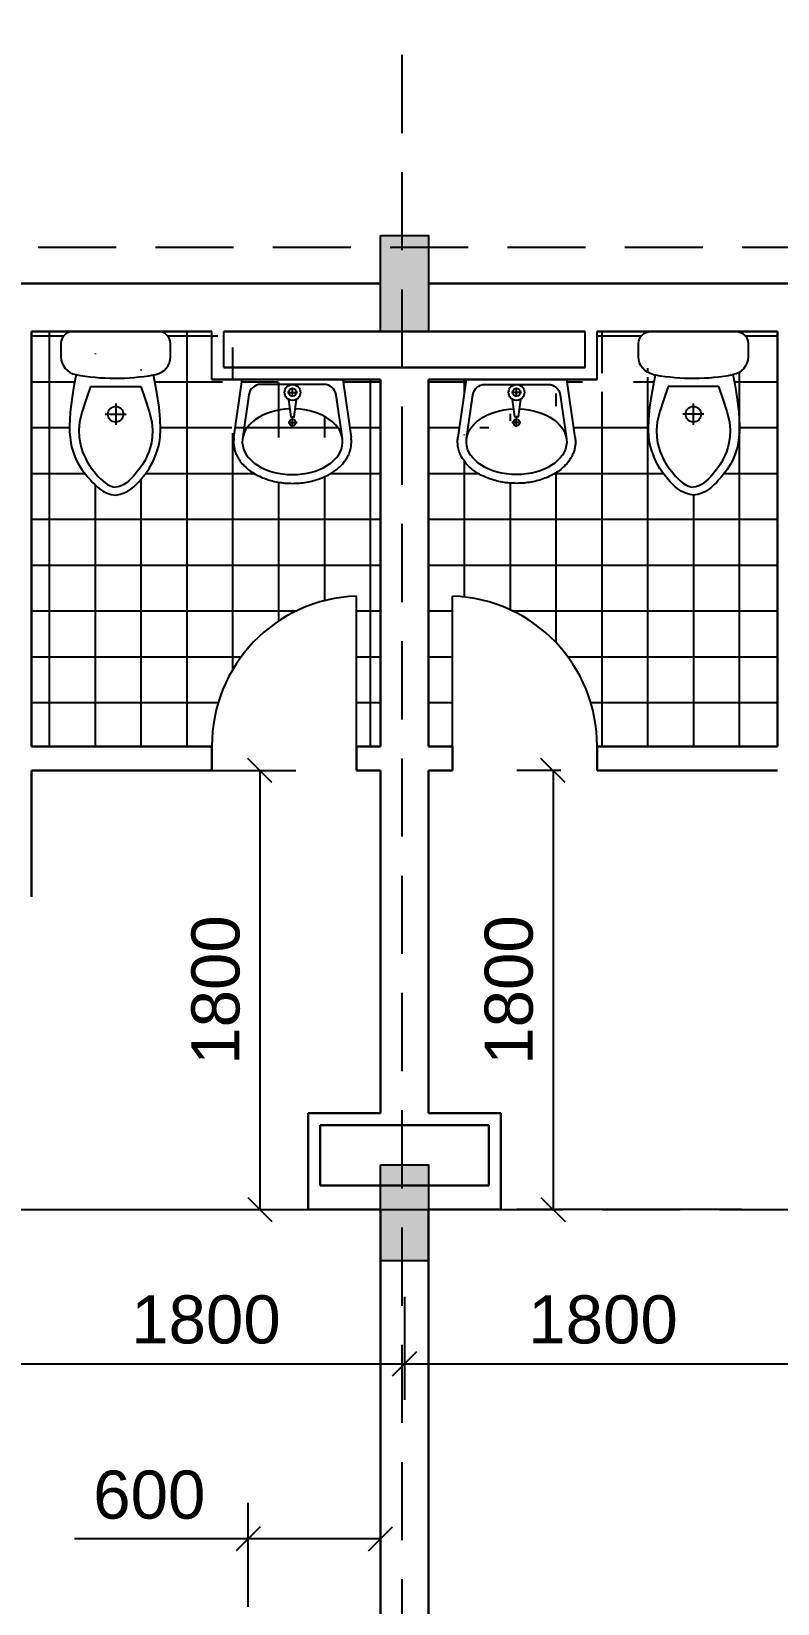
# Model space of a CAD drawing. Extents: x -100 to 171306, y -3236 to 60448.
# Drawn here: x 23702 to 26802, y 13780 to 20316 of the extents above; entities that cross this region are included whole.
import ezdxf

# ---------------------------------------------------------------- set-up
doc = ezdxf.new("R2010")
doc.units = 0
doc.header["$LTSCALE"] = 1300
doc.linetypes.add('HIDDEN', pattern=[0.375, 0.25, -0.125])
doc.layers.get('0').update_dxf_attribs({"linetype": 'CONTINUOUS'})
doc.layers.get('DEFPOINTS').update_dxf_attribs({"linetype": 'CONTINUOUS'})
for name, color, linetype in [('BAO', 3, 'CONTINUOUS'), ('COT', 1, 'CONTINUOUS'), ('CUA', 4, 'CONTINUOUS'), ('HATCH', 5, 'CONTINUOUS'), ('RANH', 2, 'CONTINUOUS'), ('TBI', 2, 'CONTINUOUS'), ('TIM', 6, 'CONTINUOUS')]:
    doc.layers.add(name, color=color, linetype=linetype)
doc.layers.add('TUONG', color=3, linetype='CONTINUOUS', lineweight=30)
doc.styles.add('VNI-HELVE', font='VHELVEN.TTF')
doc.dimstyles.new('DIM100S', dxfattribs={"dimscale": 0, "dimtxt": 200, "dimasz": 100, "dimexe": 150, "dimexo": 150, "dimgap": 80, "dimtad": 1, "dimdec": 0, "dimrnd": 50, "dimzin": 0, "dimdsep": 46, "dimtxsty": 'VNI-HELVE', "dimblk1": 'OBLIQUE', "dimblk2": 'OBLIQUE', "dimsah": 1, "dimcen": 0, "dimclrd": 6, "dimclre": 6, "dimclrt": 6, "dimadec": 0, "dimazin": 0, "dimtfac": 1, "dimtdec": 0, "dimtmove": 0, "dimatfit": 3, "dimfxl": 1, "dimtolj": 1, "dimtzin": 0, "dimarcsym": 0})

# ---------------------------------------------------------------- blocks, each defined once
blk = doc.blocks.new('_OBLIQUE')
at = {"color": 0, "linetype": 'ByBlock'}
blk.add_line((-0.5, -0.5), (0.5, 0.5), dxfattribs=at)
blk = doc.blocks.new('*D224')
at = {"layer": 'DEFPOINTS', "color": 0, "linetype": 'Continuous', "transparency": 16777216}
for p in [(23601.84429085376, 15368.71182994834), (25251.84429085463, 15205.42119987794), (25251.84429085463, 14777.55402886785)]:
    blk.add_point(p, dxfattribs=at)
at = {"layer": 'TIM', "color": 6, "linetype": 'Continuous', "lineweight": -2, "transparency": 16777216}
for p, q in [((23601.84429085376, 15218.71182994834), (23601.84429085376, 14627.55402886785)), ((25251.84429085463, 15055.42119987794), (25251.84429085463, 14627.55402886785)), ((23601.84429085376, 14777.55402886785), (25251.84429085463, 14777.55402886785))]:
    blk.add_line(p, q, dxfattribs=at)
at = {"layer": 'TIM', "color": 6, "linetype": 'Continuous', "lineweight": -2, "transparency": 16777216, "xscale": 100, "yscale": 100, "zscale": 100, "rotation": 180}
blk.add_blockref('_OBLIQUE', (23601.84429085376, 14777.55402886785), dxfattribs=at)
at = {"layer": 'TIM', "color": 6, "linetype": 'Continuous', "lineweight": -2, "transparency": 16777216, "xscale": 100, "yscale": 100, "zscale": 100}
blk.add_blockref('_OBLIQUE', (25251.84429085463, 14777.55402886785), dxfattribs=at)
at = {"layer": 'TIM', "color": 6, "linetype": 'Continuous', "transparency": 16777216, "insert": (24426.8442908542, 14960.33954418818), "char_height": 200, "attachment_point": 5, "style": 'VNI-HELVE'}
blk.add_mtext('\\A1;1800', dxfattribs=at)
blk = doc.blocks.new('*D225')
at = {"layer": 'DEFPOINTS', "color": 0, "linetype": 'Continuous', "transparency": 16777216}
for p in [(26901.8442908689, 15518.68074223794), (25251.84429085466, 15205.42119987794), (26901.8442908689, 14777.55402886785)]:
    blk.add_point(p, dxfattribs=at)
at = {"layer": 'TIM', "color": 6, "linetype": 'Continuous', "lineweight": -2, "transparency": 16777216}
for p, q in [((26901.8442908689, 15368.68074223794), (26901.8442908689, 14627.55402886785)), ((25251.84429085466, 15055.42119987794), (25251.84429085466, 14627.55402886785)), ((25251.84429085466, 14777.55402886785), (26901.8442908689, 14777.55402886785))]:
    blk.add_line(p, q, dxfattribs=at)
at = {"layer": 'TIM', "color": 6, "linetype": 'Continuous', "lineweight": -2, "transparency": 16777216, "xscale": 100, "yscale": 100, "zscale": 100, "rotation": 180}
blk.add_blockref('_OBLIQUE', (25251.84429085466, 14777.55402886785), dxfattribs=at)
at = {"layer": 'TIM', "color": 6, "linetype": 'Continuous', "lineweight": -2, "transparency": 16777216, "xscale": 100, "yscale": 100, "zscale": 100}
blk.add_blockref('_OBLIQUE', (26901.8442908689, 14777.55402886785), dxfattribs=at)
at = {"layer": 'TIM', "color": 6, "linetype": 'Continuous', "transparency": 16777216, "insert": (26076.84429086178, 14960.33954418818), "char_height": 200, "attachment_point": 5, "style": 'VNI-HELVE'}
blk.add_mtext('\\A1;1800', dxfattribs=at)
blk = doc.blocks.new('*D229')
at = {"layer": 'DEFPOINTS', "color": 0, "linetype": 'Continuous', "transparency": 16777216}
for p in [(23701.84429085522, 17243.63250379851), (23701.84429085502, 15418.71182994826), (24650.42896216769, 15418.71182994826)]:
    blk.add_point(p, dxfattribs=at)
at = {"layer": 'TIM', "color": 6, "linetype": 'Continuous', "lineweight": -2, "transparency": 16777216}
for p, q in [((23851.84429085522, 17243.63250379851), (24800.42896216769, 17243.63250379851)), ((24650.42896216769, 17243.63250379851), (24650.42896216769, 15418.71182994826)), ((23851.84429085502, 15418.71182994826), (24800.42896216769, 15418.71182994826))]:
    blk.add_line(p, q, dxfattribs=at)
at = {"layer": 'TIM', "color": 6, "linetype": 'Continuous', "lineweight": -2, "transparency": 16777216, "xscale": 100, "yscale": 100, "zscale": 100}
for p, rotation in [((24650.42896216769, 17243.63250379851), 90), ((24650.42896216769, 15418.71182994826), 270)]:
    blk.add_blockref('_OBLIQUE', p, dxfattribs=dict(at, rotation=rotation))
at = {"layer": 'TIM', "color": 6, "linetype": 'Continuous', "transparency": 16777216, "insert": (24467.64344684736, 16331.17216687339), "char_height": 200, "attachment_point": 5, "rotation": 90, "style": 'VNI-HELVE'}
blk.add_mtext('\\A1;1800', dxfattribs=at)
blk = doc.blocks.new('*D233')
at = {"layer": 'DEFPOINTS', "color": 0, "linetype": 'Continuous', "transparency": 16777216}
for p in [(24601.84429085737, 14049.14382358075), (24601.84429085737, 13617.39672032778), (25151.84429085737, 13617.39672032778)]:
    blk.add_point(p, dxfattribs=at)
at = {"layer": 'TIM', "color": 6, "linetype": 'Continuous', "lineweight": -2, "transparency": 16777216}
for p, q in [((24601.84429085737, 13767.39672032778), (24601.84429085737, 14199.14382358075)), ((25151.84429085737, 13767.39672032778), (25151.84429085737, 14199.14382358075)), ((24601.84429085737, 14049.14382358075), (23881.12005687408, 14049.14382358075)), ((25151.84429085737, 14049.14382358075), (24601.84429085737, 14049.14382358075))]:
    blk.add_line(p, q, dxfattribs=at)
at = {"layer": 'TIM', "color": 6, "linetype": 'Continuous', "lineweight": -2, "transparency": 16777216, "xscale": 100, "yscale": 100, "zscale": 100, "rotation": 180}
blk.add_blockref('_OBLIQUE', (24601.84429085737, 14049.14382358075), dxfattribs=at)
at = {"layer": 'TIM', "color": 6, "linetype": 'Continuous', "lineweight": -2, "transparency": 16777216, "xscale": 100, "yscale": 100, "zscale": 100}
blk.add_blockref('_OBLIQUE', (25151.84429085737, 14049.14382358075), dxfattribs=at)
at = {"layer": 'TIM', "color": 6, "linetype": 'Continuous', "transparency": 16777216, "insert": (24191.48217386573, 14231.92933890108), "char_height": 200, "attachment_point": 5, "style": 'VNI-HELVE'}
blk.add_mtext('\\A1;600', dxfattribs=at)
blk = doc.blocks.new('*D239')
at = {"layer": 'DEFPOINTS', "color": 0, "linetype": 'Continuous', "transparency": 16777216}
for p in [(26051.8442908551, 17243.63250379863), (25869.00104074264, 15418.68074223785), (26801.84429086814, 15418.68074223785)]:
    blk.add_point(p, dxfattribs=at)
at = {"layer": 'TIM', "color": 6, "linetype": 'Continuous', "lineweight": -2, "transparency": 16777216}
for p, q in [((25901.8442908551, 17243.63250379863), (25719.00104074264, 17243.63250379863)), ((25869.00104074264, 17243.63250379863), (25869.00104074264, 15418.68074223785)), ((26651.84429086814, 15418.68074223785), (25719.00104074264, 15418.68074223785))]:
    blk.add_line(p, q, dxfattribs=at)
at = {"layer": 'TIM', "color": 6, "linetype": 'Continuous', "lineweight": -2, "transparency": 16777216, "xscale": 100, "yscale": 100, "zscale": 100}
for p, rotation in [((25869.00104074264, 17243.63250379863), 90), ((25869.00104074264, 15418.68074223785), 270)]:
    blk.add_blockref('_OBLIQUE', p, dxfattribs=dict(at, rotation=rotation))
at = {"layer": 'TIM', "color": 6, "linetype": 'Continuous', "transparency": 16777216, "insert": (25686.2155254223, 16331.15662301825), "char_height": 200, "attachment_point": 5, "rotation": 90, "style": 'VNI-HELVE'}
blk.add_mtext('\\A1;1800', dxfattribs=at)

msp = doc.modelspace()

# ---------------------------------------------------------------- hatches: boundary and pattern name
at = {"layer": 'HATCH', "linetype": 'Continuous'}
h = msp.add_hatch(dxfattribs=at)
h.set_pattern_fill('NET', color=5, scale=60, style=0)
h.set_pattern_definition([(0, (-416.3789011299732, 3.637978807091713e-12), (0, 190.5), []), (90, (-416.3789011299732, 3.637978807091713e-12), (-190.5, 1.166437552015814e-14), [])])
edge = h.paths.add_edge_path()
edge.add_line((23701.84429085522, 17343.63250379851), (23701.84429085595, 19068.69647269023))
edge.add_arc((24204.34429085641, 18963.63971584602), 75.00000000000087, 280.7092541193751, 360.0000000000028)
edge.add_line((24279.34429085638, 18963.63971584602), (24279.3442908564, 19018.69647269023))
edge.add_arc((24229.3442908564, 19018.69647269023), 50, 0, 90)
edge.add_line((24229.3442908564, 19068.69647269023), (23874.34429085638, 19068.69647269023))
edge.add_arc((23874.34429085638, 19018.69647269023), 50, 90, 180)
edge.add_line((23824.34429085638, 19018.69647269023), (23824.3442908564, 18963.63971584602))
edge.add_arc((23899.37783314419, 18963.65180681747), 75.03354326197281, 180.0092326925715, 260.5068486141611)
edge.add_line((23887.00257238041, 18889.64582371155), (23885.89674493313, 18884.02642260057))
edge.add_line((23885.89674493313, 18884.02642260057), (23883.28481879089, 18870.25603259991))
edge.add_line((23883.28481879089, 18870.25603259991), (23879.60790614799, 18849.88975969423))
edge.add_line((23879.60790614799, 18849.88975969423), (23875.30711919872, 18824.48270986815))
edge.add_line((23875.30711919872, 18824.48270986815), (23870.82357013741, 18795.58998910636))
edge.add_line((23870.82357013741, 18795.58998910636), (23866.59837115836, 18764.7667033935))
edge.add_line((23866.59837115836, 18764.7667033935), (23863.0726344559, 18733.56795871421))
edge.add_line((23863.0726344559, 18733.56795871421), (23860.68747222439, 18703.54886105316))
edge.add_line((23860.68747222439, 18703.54886105316), (23859.78453711278, 18675.97111416342))
edge.add_line((23859.78453711278, 18675.97111416342), (23860.30764358932, 18650.92281287183))
edge.add_line((23860.30764358932, 18650.92281287183), (23862.10114657693, 18628.19864977364))
edge.add_line((23862.10114657693, 18628.19864977364), (23865.00940099854, 18607.59331746413))
edge.add_line((23865.00940099854, 18607.59331746413), (23868.8767617771, 18588.90150853854))
edge.add_line((23868.8767617771, 18588.90150853854), (23873.54758383553, 18571.91791559215))
edge.add_line((23873.54758383553, 18571.91791559215), (23878.86622209676, 18556.43723122019))
edge.add_line((23878.86622209676, 18556.43723122019), (23884.67703148373, 18542.25414801797))
edge.add_line((23884.67703148373, 18542.25414801797), (23890.85343166225, 18529.16803096825))
edge.add_line((23890.85343166225, 18529.16803096825), (23897.38510126947, 18516.99693460387))
edge.add_line((23897.38510126947, 18516.99693460387), (23904.29078368549, 18505.56358584529))
edge.add_line((23904.29078368549, 18505.56358584529), (23911.58922229033, 18494.69071161283))
edge.add_line((23911.58922229033, 18494.69071161283), (23919.29916046403, 18484.20103882692))
edge.add_line((23919.29916046403, 18484.20103882692), (23927.43934158667, 18473.91729440794))
edge.add_line((23927.43934158667, 18473.91729440794), (23936.02850903827, 18463.66220527629))
edge.add_line((23936.02850903827, 18463.66220527629), (23945.0854061989, 18453.25849835232))
edge.add_line((23945.0854061989, 18453.25849835232), (23954.65849565219, 18442.61735883734))
edge.add_line((23954.65849565219, 18442.61735883734), (23964.91511679616, 18432.00380505606))
edge.add_line((23964.91511679616, 18432.00380505606), (23976.05232823249, 18421.7713136141))
edge.add_line((23976.05232823249, 18421.7713136141), (23988.26718856282, 18412.27336111703))
edge.add_line((23988.26718856282, 18412.27336111703), (24001.75675638871, 18403.86342417053))
edge.add_line((24001.75675638871, 18403.86342417053), (24016.71809031185, 18396.89497938015))
edge.add_line((24016.71809031185, 18396.89497938015), (24033.34824893386, 18391.7215033515))
edge.add_line((24033.34824893386, 18391.7215033515), (24051.8442908564, 18388.69647269027))
edge.add_line((24051.8442908564, 18388.69647269027), (24070.28533278028, 18392.04047479292))
edge.add_line((24070.28533278028, 18392.04047479292), (24086.82366649096, 18397.50037846298))
edge.add_line((24086.82366649096, 18397.50037846298), (24101.66242566519, 18404.72616296886))
edge.add_line((24101.66242566519, 18404.72616296886), (24115.00474397976, 18413.36780757895))
edge.add_line((24115.00474397976, 18413.36780757895), (24127.05375511139, 18423.07529156164))
edge.add_line((24127.05375511139, 18423.07529156164), (24138.0125927369, 18433.49859418531))
edge.add_line((24138.0125927369, 18433.49859418531), (24148.08439053305, 18444.2876947184))
edge.add_line((24148.08439053305, 18444.2876947184), (24157.4722821766, 18455.09257242928))
edge.add_line((24157.4722821766, 18455.09257242928), (24166.35382017252, 18465.67464060753))
edge.add_line((24166.35382017252, 18465.67464060753), (24174.80423233855, 18476.24104862761))
edge.add_line((24174.80423233855, 18476.24104862761), (24182.8731653206, 18487.1103798851))
edge.add_line((24182.8731653206, 18487.1103798851), (24190.61026576459, 18498.60121777561))
edge.add_line((24190.61026576459, 18498.60121777561), (24198.06518031646, 18511.03214569475))
edge.add_line((24198.06518031646, 18511.03214569475), (24205.28755562215, 18524.72174703815))
edge.add_line((24205.28755562215, 18524.72174703815), (24212.32703832756, 18539.98860520142))
edge.add_line((24212.32703832756, 18539.98860520142), (24219.23327507864, 18557.15130358015))
edge.add_line((24219.23327507864, 18557.15130358015), (24225.92570934495, 18576.69921989556))
edge.add_line((24225.92570934495, 18576.69921989556), (24231.80297189081, 18599.80490917099))
edge.add_line((24231.80297189081, 18599.80490917099), (24236.13349030415, 18627.81172075544))
edge.add_line((24236.13349030415, 18627.81172075544), (24238.1856921729, 18662.0630039979))
edge.add_line((24238.1856921729, 18662.0630039979), (24237.22800508503, 18703.90210824731))
edge.add_line((24237.22800508503, 18703.90210824731), (24232.52885662847, 18754.67238285268))
edge.add_line((24232.52885662847, 18754.67238285268), (24223.35667439114, 18815.71717716295))
edge.add_line((24223.35667439114, 18815.71717716295), (24208.97988596104, 18888.3798405271))
edge.add_line((23701.84429085615, 19068.69647269023), (24451.84429085475, 19068.69647269037))
edge.add_line((23701.84429085522, 17343.63250379851), (24451.84429085516, 17343.63250379863))
edge.add_arc((25073.68774585459, 17347.24166010297), 621.8539286158253, 92.01300536551662, 180.3325388411839)
edge.add_line((25051.8442908551, 17343.63250379857), (25051.8442908551, 17968.71182994913))
edge.add_line((25051.8442908551, 17343.63250379869), (25151.8442908551, 17343.63250379872))
edge.add_line((25151.8442908551, 17343.63250379872), (25151.84429085481, 18868.7429176593))
edge.add_line((24851.92364632588, 18868.74291765971), (25151.84429085481, 18868.74291765971))
edge.add_line((24451.84429085481, 18868.74291765957), (25151.84429085481, 18868.74291765971))
edge.add_line((24451.84429085481, 18868.74291765957), (24451.84429085481, 19068.74291765957))
edge.add_line((24542.98693229906, 18628.59591362262), (24577.93529042783, 18868.74291765942))
edge.add_line((24577.93529042783, 18868.74291765942), (24994.9352904278, 18868.74291765942))
edge.add_line((24994.9352904278, 18868.74291765942), (25029.88364855656, 18628.59591362262))
edge.add_spline(control_points=[(24542.98693229908, 18628.59591362265), (24542.17877186412, 18623.0426539668), (24541.73773947662, 18617.44056360657), (24541.66778175538, 18611.35207495344), (24541.66501317423, 18610.87017133754), (24541.66501317423, 18610.38826772073), (24541.66501317423, 18604.77398010818), (24542.04182297116, 18599.15988459911), (24543.53642356065, 18588.02318325459), (24544.65401856026, 18582.50088564415), (24547.59493517839, 18571.62883696449), (24549.41796595646, 18566.27921748817), (24553.71963472406, 18555.81587085495), (24556.19800909592, 18550.70210205482), (24563.21625623406, 18538.13719920567), (24568.1537822777, 18530.87363966824), (24579.22989943566, 18517.09282903093), (24585.368272817, 18510.57436039066), (24598.67546606639, 18498.32502930418), (24605.84459290653, 18492.5934585244), (24628.23830480924, 18476.92200792069), (24644.68623400023, 18468.10740416855), (24679.89990440709, 18453.70105936983), (24698.66877476084, 18448.11088789466), (24737.4834185514, 18440.29963437138), (24757.52820216853, 18438.08034110077), (24797.78407322754, 18437.08248312422), (24817.99295838571, 18438.30416307967), (24857.45449333359, 18444.15046732997), (24876.70557488688, 18448.77369989395), (24913.18080281451, 18461.29325344913), (24930.40648876433, 18469.1874929146), (24957.4184231831, 18485.43548229314), (24967.93804076825, 18493.04003206172), (24985.16534340516, 18508.17090493473), (24992.216851093, 18515.42740353362), (25004.80541201957, 18530.88853448307), (25010.3421147742, 18539.09533864931), (25018.60816648108, 18554.44440065897), (25021.68557763687, 18561.42649265117), (25026.61178404326, 18575.76884459668), (25028.45932819148, 18583.12894479704), (25030.82420366344, 18598.04571767438), (25031.34058132934, 18605.60117395067), (25031.06218895893, 18618.31275276999), (25030.62890482853, 18623.47506014056), (25029.88359789737, 18628.59591362263)], knot_values=[6.188041064605255, 6.188041064605255, 6.188041064605255, 6.188041064605255, 6.275655103158307, 6.275655103158307, 6.283185307179586, 6.283185307179586, 6.283185307179586, 6.370913910330411, 6.370913910330411, 6.458642513481236, 6.458642513481236, 6.546371116632061, 6.546371116632061, 6.634099719782886, 6.634099719782886, 6.768000376950567, 6.768000376950567, 6.901901034118249, 6.901901034118249, 7.035801691285931, 7.035801691285931, 7.295926831772173, 7.295926831772173, 7.556051972258415, 7.556051972258415, 7.816177112744657, 7.816177112744657, 8.0763022532309, 8.0763022532309, 8.336427393717141, 8.336427393717141, 8.596552534203383, 8.596552534203383, 8.783727799519744, 8.783727799519744, 8.934605580622998, 8.934605580622998, 9.085483361726252, 9.085483361726252, 9.203365609722564, 9.203365609722564, 9.321247857718877, 9.321247857718877, 9.43913010571519, 9.43913010571519, 9.519922363184284, 9.519922363184284, 9.519922363184284, 9.519922363184284], degree=3, periodic=0)
h = msp.add_hatch(dxfattribs=at)
h.set_pattern_fill('NET', color=5, scale=60, style=0)
h.set_pattern_definition([(0, (-216.3789011299732, 3.637978807091713e-12), (0, 190.5), []), (90, (-216.3789011299732, 3.637978807091713e-12), (-190.5, 1.166437552015814e-14), [])])
edge = h.paths.add_edge_path()
edge.add_line((26051.84429086005, 18868.74291765957), (25351.84429086005, 18868.74291765971))
edge.add_line((25351.84429085475, 18868.7429176593), (25351.84429085516, 17343.63250379872))
edge.add_line((25351.84429085463, 17343.63250379872), (25451.84429085522, 17343.63250379869))
edge.add_line((25451.84429085516, 17343.63250379854), (25451.84429085516, 17968.7118299491))
edge.add_arc((25430.00083585567, 17347.24166010294), 621.8539286158253, -0.33253884118397536, 87.98699463448338, ccw=False)
edge.add_line((26051.84429085516, 17343.63250379863), (26801.84429085411, 17343.63250379854))
edge.add_line((26801.84429085411, 17343.63250379854), (26801.84429085285, 19068.72840360653))
edge.add_line((26801.8442908537, 19068.72840360653), (26051.84429085993, 19068.74291765957))
edge.add_line((26051.84429086005, 19068.74291765957), (26051.84429086005, 18868.74291765957))
edge = h.paths.add_edge_path(flags=16)
edge.add_line((25960.70164941579, 18628.59591362262), (25925.75329128703, 18868.74291765942))
edge.add_line((25925.75329128703, 18868.74291765942), (25508.75329128706, 18868.74291765942))
edge.add_line((25508.75329128706, 18868.74291765942), (25473.8049331583, 18628.59591362262))
edge.add_spline(control_points=[(25960.70164941578, 18628.59591362265), (25961.50980985074, 18623.0426539668), (25961.95084223824, 18617.44056360657), (25962.02079995948, 18611.35207495344), (25962.02356854063, 18610.87017133754), (25962.02356854063, 18610.38826772073), (25962.02356854063, 18604.77398010818), (25961.6467587437, 18599.15988459911), (25960.15215815421, 18588.02318325459), (25959.0345631546, 18582.50088564415), (25956.09364653647, 18571.62883696449), (25954.2706157584, 18566.27921748817), (25949.9689469908, 18555.81587085495), (25947.49057261894, 18550.70210205482), (25940.4723254808, 18538.13719920567), (25935.53479943716, 18530.87363966824), (25924.4586822792, 18517.09282903093), (25918.32030889786, 18510.57436039066), (25905.01311564846, 18498.32502930418), (25897.84398880833, 18492.5934585244), (25875.45027690562, 18476.92200792069), (25859.00234771462, 18468.10740416855), (25823.78867730777, 18453.70105936983), (25805.01980695401, 18448.11088789466), (25766.20516316346, 18440.29963437138), (25746.16037954632, 18438.08034110077), (25705.90450848731, 18437.08248312422), (25685.69562332915, 18438.30416307967), (25646.23408838126, 18444.15046732997), (25626.98300682798, 18448.77369989395), (25590.50777890035, 18461.29325344913), (25573.28209295053, 18469.1874929146), (25546.27015853176, 18485.43548229314), (25535.7505409466, 18493.04003206172), (25518.5232383097, 18508.17090493473), (25511.47173062186, 18515.42740353362), (25498.88316969529, 18530.88853448307), (25493.34646694066, 18539.09533864931), (25485.08041523377, 18554.44440065897), (25482.00300407799, 18561.42649265117), (25477.07679767159, 18575.76884459668), (25475.22925352338, 18583.12894479704), (25472.86437805142, 18598.04571767438), (25472.34800038551, 18605.60117395067), (25472.62639275593, 18618.31275276999), (25473.05967688633, 18623.47506014056), (25473.80498381748, 18628.59591362263)], knot_values=[6.188041064605255, 6.188041064605255, 6.188041064605255, 6.188041064605255, 6.275655103158307, 6.275655103158307, 6.283185307179586, 6.283185307179586, 6.283185307179586, 6.370913910330411, 6.370913910330411, 6.458642513481236, 6.458642513481236, 6.546371116632061, 6.546371116632061, 6.634099719782886, 6.634099719782886, 6.768000376950567, 6.768000376950567, 6.901901034118249, 6.901901034118249, 7.035801691285931, 7.035801691285931, 7.295926831772173, 7.295926831772173, 7.556051972258415, 7.556051972258415, 7.816177112744657, 7.816177112744657, 8.0763022532309, 8.0763022532309, 8.336427393717141, 8.336427393717141, 8.596552534203383, 8.596552534203383, 8.783727799519744, 8.783727799519744, 8.934605580622998, 8.934605580622998, 9.085483361726252, 9.085483361726252, 9.203365609722564, 9.203365609722564, 9.321247857718877, 9.321247857718877, 9.43913010571519, 9.43913010571519, 9.519922363184284, 9.519922363184284, 9.519922363184284, 9.519922363184284], degree=3, periodic=0)
edge.add_arc((26299.34429085845, 18963.63971584602), 75.00000000000087, 179.9999999999972, 259.2907458806248, ccw=False)
edge.add_line((26224.34429085848, 18963.63971584602), (26224.34429085846, 19018.69647269023))
edge.add_arc((26274.34429085846, 19018.69647269023), 50, 90, 180, ccw=False)
edge.add_line((26274.34429085846, 19068.69647269023), (26629.34429085848, 19068.69647269023))
edge.add_arc((26629.34429085848, 19018.69647269023), 50, 0, 90, ccw=False)
edge.add_line((26679.34429085848, 19018.69647269023), (26679.34429085846, 18963.63971584602))
edge.add_arc((26604.31074857066, 18963.65180681747), 75.03354326197281, 279.4931513858389, 359.99076730742854, ccw=False)
edge.add_line((26616.68600933445, 18889.64582371155), (26617.79183678173, 18884.02642260057))
edge.add_line((26617.79183678173, 18884.02642260057), (26620.40376292397, 18870.25603259991))
edge.add_line((26620.40376292397, 18870.25603259991), (26624.08067556687, 18849.88975969423))
edge.add_line((26624.08067556687, 18849.88975969423), (26628.38146251614, 18824.48270986815))
edge.add_line((26628.38146251614, 18824.48270986815), (26632.86501157744, 18795.58998910636))
edge.add_line((26632.86501157744, 18795.58998910636), (26637.0902105565, 18764.7667033935))
edge.add_line((26637.0902105565, 18764.7667033935), (26640.61594725896, 18733.56795871421))
edge.add_line((26640.61594725896, 18733.56795871421), (26643.00110949047, 18703.54886105316))
edge.add_line((26643.00110949047, 18703.54886105316), (26643.90404460207, 18675.97111416342))
edge.add_line((26643.90404460207, 18675.97111416342), (26643.38093812553, 18650.92281287183))
edge.add_line((26643.38093812553, 18650.92281287183), (26641.58743513792, 18628.19864977364))
edge.add_line((26641.58743513792, 18628.19864977364), (26638.67918071632, 18607.59331746413))
edge.add_line((26638.67918071632, 18607.59331746413), (26634.81181993776, 18588.90150853854))
edge.add_line((26634.81181993776, 18588.90150853854), (26630.14099787933, 18571.91791559215))
edge.add_line((26630.14099787933, 18571.91791559215), (26624.8223596181, 18556.43723122019))
edge.add_line((26624.8223596181, 18556.43723122019), (26619.01155023113, 18542.25414801797))
edge.add_line((26619.01155023113, 18542.25414801797), (26612.83515005261, 18529.16803096825))
edge.add_line((26612.83515005261, 18529.16803096825), (26606.30348044539, 18516.99693460387))
edge.add_line((26606.30348044539, 18516.99693460387), (26599.39779802936, 18505.56358584529))
edge.add_line((26599.39779802936, 18505.56358584529), (26592.09935942453, 18494.69071161283))
edge.add_line((26592.09935942453, 18494.69071161283), (26584.38942125082, 18484.20103882692))
edge.add_line((26584.38942125082, 18484.20103882692), (26576.24924012819, 18473.91729440794))
edge.add_line((26576.24924012819, 18473.91729440794), (26567.66007267658, 18463.66220527629))
edge.add_line((26567.66007267658, 18463.66220527629), (26558.60317551596, 18453.25849835232))
edge.add_line((26558.60317551596, 18453.25849835232), (26549.03008606267, 18442.61735883734))
edge.add_line((26549.03008606267, 18442.61735883734), (26538.7734649187, 18432.00380505606))
edge.add_line((26538.7734649187, 18432.00380505606), (26527.63625348236, 18421.7713136141))
edge.add_line((26527.63625348236, 18421.7713136141), (26515.42139315204, 18412.27336111703))
edge.add_line((26515.42139315204, 18412.27336111703), (26501.93182532615, 18403.86342417053))
edge.add_line((26501.93182532615, 18403.86342417053), (26486.97049140301, 18396.89497938015))
edge.add_line((26486.97049140301, 18396.89497938015), (26470.340332781, 18391.7215033515))
edge.add_line((26470.340332781, 18391.7215033515), (26451.84429085846, 18388.69647269027))
edge.add_line((26451.84429085846, 18388.69647269027), (26433.40324893458, 18392.04047479292))
edge.add_line((26433.40324893458, 18392.04047479292), (26416.8649152239, 18397.50037846298))
edge.add_line((26416.8649152239, 18397.50037846298), (26402.02615604967, 18404.72616296886))
edge.add_line((26402.02615604967, 18404.72616296886), (26388.6838377351, 18413.36780757895))
edge.add_line((26388.6838377351, 18413.36780757895), (26376.63482660347, 18423.07529156164))
edge.add_line((26376.63482660347, 18423.07529156164), (26365.67598897796, 18433.49859418531))
edge.add_line((26365.67598897796, 18433.49859418531), (26355.60419118181, 18444.2876947184))
edge.add_line((26355.60419118181, 18444.2876947184), (26346.21629953826, 18455.09257242928))
edge.add_line((26346.21629953826, 18455.09257242928), (26337.33476154233, 18465.67464060753))
edge.add_line((26337.33476154233, 18465.67464060753), (26328.88434937631, 18476.24104862761))
edge.add_line((26328.88434937631, 18476.24104862761), (26320.81541639426, 18487.1103798851))
edge.add_line((26320.81541639426, 18487.1103798851), (26313.07831595027, 18498.60121777561))
edge.add_line((26313.07831595027, 18498.60121777561), (26305.6234013984, 18511.03214569475))
edge.add_line((26305.6234013984, 18511.03214569475), (26298.40102609271, 18524.72174703815))
edge.add_line((26298.40102609271, 18524.72174703815), (26291.3615433873, 18539.98860520142))
edge.add_line((26291.3615433873, 18539.98860520142), (26284.45530663622, 18557.15130358015))
edge.add_line((26284.45530663622, 18557.15130358015), (26277.76287236991, 18576.69921989556))
edge.add_line((26277.76287236991, 18576.69921989556), (26271.88560982404, 18599.80490917099))
edge.add_line((26271.88560982404, 18599.80490917099), (26267.55509141071, 18627.81172075544))
edge.add_line((26267.55509141071, 18627.81172075544), (26265.50288954196, 18662.0630039979))
edge.add_line((26265.50288954196, 18662.0630039979), (26266.46057662983, 18703.90210824731))
edge.add_line((26266.46057662983, 18703.90210824731), (26271.15972508639, 18754.67238285268))
edge.add_line((26271.15972508639, 18754.67238285268), (26280.33190732371, 18815.71717716295))
edge.add_line((26280.33190732371, 18815.71717716295), (26294.70869575382, 18888.3798405271))

# ---------------------------------------------------------------- linework, layer by layer
at = {"layer": 'BAO', "color": 3}
for p, q in [((24451.84429085481, 18868.74291765916), (24451.84429085481, 19068.74291765916)), ((24451.84429085481, 18868.74291765957), (24451.84429085481, 19068.74291765957)), ((24501.84429085481, 18918.74291765957), (24501.84429085481, 19068.74291765957)), ((26001.84429086005, 18918.74291765957), (26001.84429086005, 19068.74291765957)), ((26051.84429086005, 18868.74291765916), (26051.84429086005, 19068.74291765916)), ((26051.84429086005, 18868.74291765957), (26051.84429086005, 19068.74291765957))]:
    msp.add_line(p, q, dxfattribs=at)
at = {"layer": 'COT', "linetype": 'Continuous'}
for points in [[(25151.84429085315, 19468.03891787961), (25351.84429085315, 19468.03891787961), (25351.84429085315, 19068.69647269052), (25151.84429085315, 19068.69647269052)], [(25151.84429085463, 15604.76364506703), (25351.84429085463, 15604.76364506703), (25351.84429085463, 15205.42119987794), (25151.84429085463, 15205.42119987794)]]:
    msp.add_lwpolyline(points, close=True, dxfattribs=at)
for points in [[(25151.84429085321, 19068.69647269052), (25351.84429085315, 19068.69647269052), (25151.84429085315, 19468.03891787961), (25351.84429085315, 19468.0389178796)], [(25151.84429085469, 15205.42119987794), (25351.84429085463, 15205.42119987794), (25151.84429085463, 15604.76364506703), (25351.84429085463, 15604.76364506702)]]:
    msp.add_solid(points, dxfattribs=at)
at = {"layer": 'CUA', "color": 3, "linetype": 'Continuous'}
for p, q in [((25051.8442908551, 17343.63250379857), (25051.8442908551, 17968.71182994913)), ((25451.84429085516, 17343.63250379854), (25451.84429085516, 17968.7118299491))]:
    msp.add_line(p, q, dxfattribs=at)
for centre, start, end in [((25073.68774585459, 17347.24166010297), 92.01300536551662, 180.3325388411839), ((25430.00083585567, 17347.24166010294), 359.667461158816, 87.9869946344834)]:
    msp.add_arc(centre, 621.8539286158253, start, end, dxfattribs=at)
at = {"layer": 'RANH', "color": 2, "linetype": 'HIDDEN'}
for p, q in [((25242.07338599022, 7218.71182994909), (25242.07338599022, 28379.79701372212)), ((11541.94947329303, 19418.71182994904), (64573.03110050604, 19418.71182994904)), ((5597.666431750892, 15418.71182994907), (64573.03110050604, 15418.71182994907))]:
    msp.add_line(p, q, dxfattribs=at)
at = {"layer": 'TBI', "color": 2, "linetype": 'Continuous'}
for p, q in [((23947.57567214552, 18839.65413401497), (24156.11290956727, 18839.65413401499)), ((26556.11290956934, 18839.65413401497), (26347.57567214758, 18839.65413401499)), ((24051.8442908564, 18768.85373802502), (24051.8442908564, 18680.59330710963)), ((26451.84429085846, 18768.85373802502), (26451.84429085846, 18680.59330710963)), ((24007.71407539871, 18724.72352256732), (24095.97450631411, 18724.72352256732)), ((24786.43529042783, 18671.92954455196), (24786.43529042783, 18710.59644912237)), ((25717.25329128703, 18671.92954455196), (25717.25329128703, 18710.59644912237)), ((26495.97450631615, 18724.72352256732), (26407.71407540075, 18724.72352256732)), ((24767.7931839943, 18690.57165098547), (24806.46008856472, 18690.57165098547)), ((25735.89539772056, 18690.57165098547), (25697.22849315014, 18690.57165098547))]:
    msp.add_line(p, q, dxfattribs=at)
for points in [[(24218.28118982071, 18889.94600616019, 0.3604694923904597), (24279.34429085641, 18963.63971584602), (24279.34429085638, 18963.63971584602), (24279.3442908564, 19018.69647269023, 0.414213562373095), (24229.3442908564, 19068.69647269023), (23874.34429085638, 19068.69647269023, 0.414213562373095), (23824.34429085638, 19018.69647269023), (23824.3442908564, 18963.63971584602, 0.3664310780262656), (23887.00257238041, 18889.64582371155), (23885.89674493313, 18884.02642260057), (23883.28481879089, 18870.25603259991), (23879.60790614799, 18849.88975969423), (23875.30711919872, 18824.48270986815), (23870.82357013741, 18795.58998910636), (23866.59837115836, 18764.7667033935), (23863.0726344559, 18733.56795871421), (23860.68747222439, 18703.54886105316), (23859.78453711278, 18675.97111416342), (23860.30764358932, 18650.92281287183), (23862.10114657693, 18628.19864977364), (23865.00940099854, 18607.59331746413), (23868.8767617771, 18588.90150853854), (23873.54758383553, 18571.91791559215), (23878.86622209676, 18556.43723122019), (23884.67703148373, 18542.25414801797), (23890.85343166225, 18529.16803096825), (23897.38510126947, 18516.99693460387), (23904.29078368549, 18505.56358584529), (23911.58922229033, 18494.69071161283), (23919.29916046403, 18484.20103882692), (23927.43934158667, 18473.91729440794), (23936.02850903827, 18463.66220527629), (23945.0854061989, 18453.25849835232), (23954.65849565219, 18442.61735883734), (23964.91511679616, 18432.00380505606), (23976.05232823249, 18421.7713136141), (23988.26718856282, 18412.27336111703), (24001.75675638871, 18403.86342417053), (24016.71809031185, 18396.89497938015), (24033.34824893386, 18391.7215033515), (24051.8442908564, 18388.69647269027), (24070.28533278028, 18392.04047479292), (24086.82366649096, 18397.50037846298), (24101.66242566519, 18404.72616296886), (24115.00474397976, 18413.36780757895), (24127.05375511139, 18423.07529156164), (24138.0125927369, 18433.49859418531), (24148.08439053305, 18444.2876947184), (24157.4722821766, 18455.09257242928), (24166.35382017252, 18465.67464060753), (24174.80423233855, 18476.24104862761), (24182.8731653206, 18487.1103798851), (24190.61026576459, 18498.60121777561), (24198.06518031646, 18511.03214569475), (24205.28755562215, 18524.72174703815), (24212.32703832756, 18539.98860520142), (24219.23327507864, 18557.15130358015), (24225.92570934495, 18576.69921989556), (24231.80297189081, 18599.80490917099), (24236.13349030415, 18627.81172075544), (24238.1856921729, 18662.0630039979), (24237.22800508503, 18703.90210824731), (24232.52885662847, 18754.67238285268), (24223.35667439114, 18815.71717716295), (24208.97988596104, 18888.3798405271)], [(26285.40739189415, 18889.94600616019, -0.3604694923904597), (26224.34429085845, 18963.63971584602), (26224.34429085848, 18963.63971584602), (26224.34429085846, 19018.69647269023, -0.414213562373095), (26274.34429085846, 19068.69647269023), (26629.34429085848, 19068.69647269023, -0.414213562373095), (26679.34429085848, 19018.69647269023), (26679.34429085846, 18963.63971584602, -0.3664310780262656), (26616.68600933445, 18889.64582371155), (26617.79183678173, 18884.02642260057), (26620.40376292397, 18870.25603259991), (26624.08067556687, 18849.88975969423), (26628.38146251614, 18824.48270986815), (26632.86501157744, 18795.58998910636), (26637.0902105565, 18764.7667033935), (26640.61594725896, 18733.56795871421), (26643.00110949047, 18703.54886105316), (26643.90404460207, 18675.97111416342), (26643.38093812553, 18650.92281287183), (26641.58743513792, 18628.19864977364), (26638.67918071632, 18607.59331746413), (26634.81181993776, 18588.90150853854), (26630.14099787933, 18571.91791559215), (26624.8223596181, 18556.43723122019), (26619.01155023113, 18542.25414801797), (26612.83515005261, 18529.16803096825), (26606.30348044539, 18516.99693460387), (26599.39779802936, 18505.56358584529), (26592.09935942453, 18494.69071161283), (26584.38942125082, 18484.20103882692), (26576.24924012819, 18473.91729440794), (26567.66007267658, 18463.66220527629), (26558.60317551596, 18453.25849835232), (26549.03008606267, 18442.61735883734), (26538.7734649187, 18432.00380505606), (26527.63625348236, 18421.7713136141), (26515.42139315204, 18412.27336111703), (26501.93182532615, 18403.86342417053), (26486.97049140301, 18396.89497938015), (26470.340332781, 18391.7215033515), (26451.84429085846, 18388.69647269027), (26433.40324893458, 18392.04047479292), (26416.8649152239, 18397.50037846298), (26402.02615604967, 18404.72616296886), (26388.6838377351, 18413.36780757895), (26376.63482660347, 18423.07529156164), (26365.67598897796, 18433.49859418531), (26355.60419118181, 18444.2876947184), (26346.21629953826, 18455.09257242928), (26337.33476154233, 18465.67464060753), (26328.88434937631, 18476.24104862761), (26320.81541639426, 18487.1103798851), (26313.07831595027, 18498.60121777561), (26305.6234013984, 18511.03214569475), (26298.40102609271, 18524.72174703815), (26291.3615433873, 18539.98860520142), (26284.45530663622, 18557.15130358015), (26277.76287236991, 18576.69921989556), (26271.88560982404, 18599.80490917099), (26267.55509141071, 18627.81172075544), (26265.50288954196, 18662.0630039979), (26266.46057662983, 18703.90210824731), (26271.15972508639, 18754.67238285268), (26280.33190732371, 18815.71717716295), (26294.70869575382, 18888.3798405271)], [(24994.11954212384, 18622.46389526371), (24967.41793238522, 18805.94351848544, 0.3724924437097543), (24917.93913543395, 18848.74291765942), (24654.93144542167, 18848.74291765942, 0.3724924437097543), (24605.4526484704, 18805.94351848544), (24578.75103873178, 18622.46389526371)], [(25509.56903959101, 18622.46389526371), (25536.27064932964, 18805.94351848544, -0.3724924437097543), (25585.7494462809, 18848.74291765942), (25848.75713629318, 18848.74291765942, -0.3724924437097543), (25898.23593324445, 18805.94351848544), (25924.93754298308, 18622.46389526371)]]:
    msp.add_lwpolyline(points, format="xyb", dxfattribs=at)
for points in [[(23947.57567214552, 18839.65413401497), (23929.83612629204, 18788.07745090009), (23912.11323530277, 18736.55917710309), (23901.30556625536, 18693.66159014243), (23899.14648021738, 18658.66810312609), (23900.20226438759, 18629.41114391572), (23903.60511109475, 18605.62205034253), (23908.58437226099, 18585.76168816409), (23914.54193391705, 18568.33996655883), (23920.83383905455, 18552.70394451174), (23927.1818972106, 18538.93661138), (23933.59431578598, 18526.78223692162), (23940.16499881732, 18515.82574820888), (23947.0202631888, 18505.64457864037), (23954.30503289583, 18495.83156181941), (23962.1575800473, 18486.01272510834), (23970.61872835464, 18475.93153778512), (23979.45120510915, 18465.76590796745), (23988.4815909309, 18456.09238766301), (23997.79371818571, 18447.23532418932), (24007.52202077414, 18439.39755721207), (24017.83072918401, 18432.72074195651), (24028.97341863828, 18427.2947712357), (24041.33421306509, 18423.21402476896), (24051.84429085638, 18421.30818222608)], [(24156.11290956726, 18839.65413401497), (24173.85245542075, 18788.07745090009), (24191.57534641002, 18736.55917710309), (24202.38301545743, 18693.66159014243), (24204.54210149541, 18658.66810312609), (24203.4863173252, 18629.41114391572), (24200.08347061804, 18605.62205034253), (24195.1042094518, 18585.76168816409), (24189.14664779574, 18568.33996655883), (24182.85474265824, 18552.70394451174), (24176.50668450219, 18538.93661138), (24170.09426592681, 18526.78223692162), (24163.52358289547, 18515.82574820888), (24156.66831852399, 18505.64457864037), (24149.38354881696, 18495.83156181941), (24141.53100166549, 18486.01272510834), (24133.06985335815, 18475.93153778512), (24124.23737660364, 18465.76590796745), (24115.20699078189, 18456.09238766301), (24105.89486352709, 18447.23532418932), (24096.16656093865, 18439.39755721207), (24085.85785252878, 18432.72074195651), (24074.71516307451, 18427.2947712357), (24062.3543686477, 18423.21402476896), (24051.84429085638, 18421.30818222608)], [(24542.98693229906, 18628.59591362262), (24577.93529042783, 18868.74291765942), (24994.9352904278, 18868.74291765942), (25029.88364855656, 18628.59591362262)], [(24786.43529042783, 18796.92954455196), (24786.43529042783, 18835.59644912237)], [(25960.70164941579, 18628.59591362262), (25925.75329128703, 18868.74291765942), (25508.75329128706, 18868.74291765942), (25473.8049331583, 18628.59591362262)], [(25717.25329128703, 18796.92954455196), (25717.25329128703, 18835.59644912237)], [(26347.5756721476, 18839.65413401497), (26329.83612629411, 18788.07745090009), (26312.11323530484, 18736.55917710309), (26301.30556625743, 18693.66159014243), (26299.14648021945, 18658.66810312609), (26300.20226438966, 18629.41114391572), (26303.60511109682, 18605.62205034253), (26308.58437226306, 18585.76168816409), (26314.54193391912, 18568.33996655883), (26320.83383905661, 18552.70394451174), (26327.18189721267, 18538.93661138), (26333.59431578805, 18526.78223692162), (26340.16499881939, 18515.82574820888), (26347.02026319087, 18505.64457864037), (26354.30503289789, 18495.83156181941), (26362.15758004937, 18486.01272510834), (26370.61872835671, 18475.93153778512), (26379.45120511122, 18465.76590796745), (26388.48159093297, 18456.09238766301), (26397.79371818777, 18447.23532418932), (26407.52202077621, 18439.39755721207), (26417.83072918608, 18432.72074195651), (26428.97341864034, 18427.2947712357), (26441.33421306716, 18423.21402476896), (26451.84429085848, 18421.30818222608)], [(26556.11290956934, 18839.65413401497), (26573.85245542281, 18788.07745090009), (26591.57534641209, 18736.55917710309), (26602.3830154595, 18693.66159014243), (26604.54210149748, 18658.66810312609), (26603.48631732727, 18629.41114391572), (26600.08347062011, 18605.62205034253), (26595.10420945386, 18585.76168816409), (26589.1466477978, 18568.33996655883), (26582.85474266031, 18552.70394451174), (26576.50668450425, 18538.93661138), (26570.09426592888, 18526.78223692162), (26563.52358289753, 18515.82574820888), (26556.66831852606, 18505.64457864037), (26549.38354881903, 18495.83156181941), (26541.53100166756, 18486.01272510834), (26533.06985336022, 18475.93153778512), (26524.23737660571, 18465.76590796745), (26515.20699078395, 18456.09238766301), (26505.89486352915, 18447.23532418932), (26496.16656094071, 18439.39755721207), (26485.85785253085, 18432.72074195651), (26474.71516307658, 18427.2947712357), (26462.35436864977, 18423.21402476896), (26451.84429085848, 18421.30818222608)], [(24767.7931839943, 18815.57165098547), (24806.46008856472, 18815.57165098547)], [(24770.24473067893, 18786.61998941361), (24780.0758251617, 18713.59341270366), (24792.79475569393, 18713.59341270368), (24802.62585017669, 18786.61998941361)], [(25735.89539772056, 18815.57165098547), (25697.22849315014, 18815.57165098547)], [(25733.44385103593, 18786.61998941361), (25723.61275655316, 18713.59341270366), (25710.89382602093, 18713.59341270368), (25701.06273153816, 18786.61998941361)]]:
    msp.add_lwpolyline(points, dxfattribs=at)
for centre, radius in [((24786.43529042781, 18815.57165098547), 33.17126667394768), ((24786.43529042781, 18815.57165098547), 16.28223118407186), ((25717.25329128704, 18815.57165098547), 33.17126667394768), ((25717.25329128704, 18815.57165098547), 16.28223118407186), ((24051.8442908564, 18724.72352256732), 32.38698775391094), ((24786.43529042781, 18690.57165098547), 13.36496379994787), ((25717.25329128704, 18690.57165098547), 13.36496379994787), ((26451.84429085846, 18724.72352256732), 32.38698775391094)]:
    msp.add_circle(centre, radius, dxfattribs=at)
for centre, radius, start, end in [((24051.8442908564, 19770.00925013209), 895.6631926840753, 259.2907458806275, 280.1058880918782), ((24197.48431075873, 18985.0537803987), 97.35501476313168, 276.7812446519476, 282.3345185737215), ((26306.20427095613, 18985.0537803987), 97.35501476313168, 257.6654814262785, 263.2187553480524), ((26451.84429085846, 19770.00925013209), 895.6631926840753, 259.8941119081218, 280.7092541193725)]:
    msp.add_arc(centre, radius, start, end, dxfattribs=at)
msp.add_ellipse((24786.43529042781, 18610.38826772072), major_axis=(208.4999999991319, 1.053591214918976e-13), ratio=0.6553733815916917, start_param=1.622793091926768, end_param=7.801984868842611, dxfattribs=at)
at = {"layer": 'TBI', "color": 2, "linetype": 'Continuous', "extrusion": (0, 0, -1)}
msp.add_ellipse((25717.25329128704, 18610.38826772072), major_axis=(-208.4999999991319, 1.053591214918976e-13), ratio=0.6553733815916917, start_param=1.622793091926768, end_param=7.801984868842611, dxfattribs=at)
at = {"layer": 'TBI', "color": 2, "linetype": 'Continuous'}
for points in [[(24542.98693229908, 18628.59591362265), (24542.17877186412, 18623.0426539668), (24541.73773947662, 18617.44056360657), (24541.66778175538, 18611.35207495344), (24541.66501317423, 18610.87017133754), (24541.66501317423, 18610.38826772073), (24541.66501317423, 18604.77398010818), (24542.04182297116, 18599.15988459911), (24543.53642356065, 18588.02318325459), (24544.65401856026, 18582.50088564415), (24547.59493517839, 18571.62883696449), (24549.41796595646, 18566.27921748817), (24553.71963472406, 18555.81587085495), (24556.19800909592, 18550.70210205482), (24563.21625623406, 18538.13719920567), (24568.1537822777, 18530.87363966824), (24579.22989943566, 18517.09282903093), (24585.368272817, 18510.57436039066), (24598.67546606639, 18498.32502930418), (24605.84459290653, 18492.5934585244), (24628.23830480924, 18476.92200792069), (24644.68623400023, 18468.10740416855), (24679.89990440709, 18453.70105936983), (24698.66877476084, 18448.11088789466), (24737.4834185514, 18440.29963437138), (24757.52820216853, 18438.08034110077), (24797.78407322754, 18437.08248312422), (24817.99295838571, 18438.30416307967), (24857.45449333359, 18444.15046732997), (24876.70557488688, 18448.77369989395), (24913.18080281451, 18461.29325344913), (24930.40648876433, 18469.1874929146), (24957.4184231831, 18485.43548229314), (24967.93804076825, 18493.04003206172), (24985.16534340516, 18508.17090493473), (24992.216851093, 18515.42740353362), (25004.80541201957, 18530.88853448307), (25010.3421147742, 18539.09533864931), (25018.60816648108, 18554.44440065897), (25021.68557763687, 18561.42649265117), (25026.61178404326, 18575.76884459668), (25028.45932819148, 18583.12894479704), (25030.82420366344, 18598.04571767438), (25031.34058132934, 18605.60117395067), (25031.06218895893, 18618.31275276999), (25030.62890482853, 18623.47506014056), (25029.88359789737, 18628.59591362263)], [(25960.70164941578, 18628.59591362265), (25961.50980985074, 18623.0426539668), (25961.95084223824, 18617.44056360657), (25962.02079995948, 18611.35207495344), (25962.02356854063, 18610.87017133754), (25962.02356854063, 18610.38826772073), (25962.02356854063, 18604.77398010818), (25961.6467587437, 18599.15988459911), (25960.15215815421, 18588.02318325459), (25959.0345631546, 18582.50088564415), (25956.09364653647, 18571.62883696449), (25954.2706157584, 18566.27921748817), (25949.9689469908, 18555.81587085495), (25947.49057261894, 18550.70210205482), (25940.4723254808, 18538.13719920567), (25935.53479943716, 18530.87363966824), (25924.4586822792, 18517.09282903093), (25918.32030889786, 18510.57436039066), (25905.01311564846, 18498.32502930418), (25897.84398880833, 18492.5934585244), (25875.45027690562, 18476.92200792069), (25859.00234771462, 18468.10740416855), (25823.78867730777, 18453.70105936983), (25805.01980695401, 18448.11088789466), (25766.20516316346, 18440.29963437138), (25746.16037954632, 18438.08034110077), (25705.90450848731, 18437.08248312422), (25685.69562332915, 18438.30416307967), (25646.23408838126, 18444.15046732997), (25626.98300682798, 18448.77369989395), (25590.50777890035, 18461.29325344913), (25573.28209295053, 18469.1874929146), (25546.27015853176, 18485.43548229314), (25535.7505409466, 18493.04003206172), (25518.5232383097, 18508.17090493473), (25511.47173062186, 18515.42740353362), (25498.88316969529, 18530.88853448307), (25493.34646694066, 18539.09533864931), (25485.08041523377, 18554.44440065897), (25482.00300407799, 18561.42649265117), (25477.07679767159, 18575.76884459668), (25475.22925352338, 18583.12894479704), (25472.86437805142, 18598.04571767438), (25472.34800038551, 18605.60117395067), (25472.62639275593, 18618.31275276999), (25473.05967688633, 18623.47506014056), (25473.80498381748, 18628.59591362263)]]:
    msp.add_open_spline(points, degree=3, knots=[6.188041064605255, 6.188041064605255, 6.188041064605255, 6.188041064605255, 6.275655103158307, 6.275655103158307, 6.283185307179586, 6.283185307179586, 6.283185307179586, 6.370913910330411, 6.370913910330411, 6.458642513481236, 6.458642513481236, 6.546371116632061, 6.546371116632061, 6.634099719782886, 6.634099719782886, 6.768000376950567, 6.768000376950567, 6.901901034118249, 6.901901034118249, 7.035801691285931, 7.035801691285931, 7.295926831772173, 7.295926831772173, 7.556051972258415, 7.556051972258415, 7.816177112744657, 7.816177112744657, 8.0763022532309, 8.0763022532309, 8.336427393717141, 8.336427393717141, 8.596552534203383, 8.596552534203383, 8.783727799519744, 8.783727799519744, 8.934605580622998, 8.934605580622998, 9.085483361726252, 9.085483361726252, 9.203365609722564, 9.203365609722564, 9.321247857718877, 9.321247857718877, 9.43913010571519, 9.43913010571519, 9.519922363184284, 9.519922363184284, 9.519922363184284, 9.519922363184284], dxfattribs=at)
at = {"layer": 'TUONG', "color": 3}
for p, q in [((25151.84429085475, 19268.69647269058), (22051.8442908572, 19268.69647268982)), ((25151.84429085475, 19268.69647269058), (22051.8442908572, 19268.69647268982)), ((25351.84429085481, 19268.69647269052), (28451.8442908572, 19268.69647269052)), ((25351.84429085481, 19268.69647269052), (28451.8442908572, 19268.69647269052)), ((23701.84429085614, 19068.69647269023), (24451.84429085481, 19068.69647269042)), ((23701.84429085522, 17343.63250379851), (23701.84429085595, 19068.69647269023)), ((23701.84429085615, 19068.69647269023), (24451.84429085475, 19068.69647269037)), ((26001.84429086005, 19068.69647269046), (24501.84429085481, 19068.69647269099)), ((26801.8442908537, 19068.72840360653), (26051.84429085993, 19068.74291765957)), ((26801.84429085271, 19068.69647269026), (26051.84429086004, 19068.69647269049)), ((26801.84429085411, 17343.63250379854), (26801.84429085285, 19068.72840360653)), ((24501.84429085481, 18918.74291765957), (25601.92364632588, 18918.74291765971)), ((26001.84429086005, 18918.74291765957), (24901.76493538898, 18918.74291765971)), ((24901.92364632588, 18918.74291765971), (25601.92364632588, 18918.74291765971)), ((24451.84429085481, 18868.74291765916), (25151.84429085481, 18868.7429176593)), ((24451.84429085481, 18868.74291765957), (25151.84429085481, 18868.74291765971)), ((24851.92364632588, 18868.7429176593), (25151.84429085481, 18868.7429176593)), ((24851.92364632588, 18868.74291765971), (25151.84429085481, 18868.74291765971)), ((25151.8442908551, 17343.63250379872), (25151.84429085481, 18868.7429176593)), ((25151.8442908551, 17343.63250379872), (25151.84429085481, 18868.7429176593)), ((25351.84429085475, 18868.7429176593), (25351.84429085516, 17343.63250379872)), ((26051.84429086005, 18868.74291765916), (25351.84429086005, 18868.7429176593)), ((26051.84429086005, 18868.74291765957), (25351.84429086005, 18868.74291765971)), ((25351.84429085475, 18868.7429176593), (25351.84429085516, 17343.63250379872)), ((25351.84429085475, 18868.74291765971), (25651.92364632588, 18868.74291765971)), ((25351.84429085475, 18868.7429176593), (25651.92364632588, 18868.7429176593)), ((23701.84429085506, 16718.6666917187), (23701.84429085522, 17243.63250379848)), ((25151.84429085481, 15818.74291765942), (25151.84429085516, 17243.63250379872)), ((25351.84429085493, 15818.74291765942), (25351.84429085458, 17243.63250379872)), ((24851.92364632588, 15818.74291765942), (25151.84429085481, 15818.74291765942)), ((24851.92364632588, 15818.74291765942), (24851.92364632588, 15518.71182994893)), ((25651.76493538386, 15818.74291765942), (25351.84429085493, 15818.74291765942)), ((25651.76493538386, 15818.74291765942), (25651.76493538386, 15518.71182994893)), ((24901.92364632588, 15768.74291765942), (25601.92364632588, 15768.74291765942)), ((24901.92364632588, 15768.74291765942), (24901.92364632588, 15518.71182994896)), ((25601.76493538386, 15768.74291765942), (25601.76493538386, 15518.71182994896)), ((24851.92364632594, 15518.71182994907), (24851.92364632588, 15518.75696814979)), ((24851.92364632588, 15518.71182994893), (24851.92364632588, 15418.75696814979)), ((25151.84429085481, 15518.7118299491), (24901.92364632594, 15518.71182994907)), ((25151.84429085481, 15518.7118299491), (25601.7649353838, 15518.71182994907)), ((25651.7649353838, 15518.71182994907), (25651.76493538386, 15518.71182994907)), ((25651.76493538386, 15518.66669174821), (25651.76493538386, 15418.71182994907)), ((24851.92364632588, 15418.75696814979), (25151.84429085737, 15418.71182994907)), ((25151.84429085737, 11617.39672032778), (25151.84429085737, 15418.71182994907)), ((25651.76493538386, 15418.71182994907), (25351.84429085236, 15418.71182994907)), ((25351.84429085737, 15418.71182994907), (25351.84429085737, 11617.39672032778))]:
    msp.add_line(p, q, dxfattribs=at)
at = {"layer": 'TUONG', "color": 3, "linetype": 'ByBlock'}
for p, q in [((23701.84429085522, 17343.63250379851), (24451.84429085516, 17343.63250379863)), ((24451.8442908551, 17343.6325037986), (24451.8442908551, 17243.63250379863)), ((25051.8442908551, 17343.63250379857), (25051.8442908551, 17243.63250379869)), ((25051.8442908551, 17343.63250379869), (25151.8442908551, 17343.63250379872)), ((25451.84429085522, 17343.63250379869), (25351.84429085463, 17343.63250379872)), ((25451.84429085522, 17343.63250379863), (25451.84429085522, 17243.63250379869)), ((26801.84429085411, 17343.63250379854), (26051.84429085516, 17343.63250379863)), ((26051.84429085516, 17343.63250379863), (26051.84429085516, 17243.63250379866)), ((23701.84429085516, 17243.63250379851), (24451.8442908551, 17243.63250379863)), ((25051.8442908551, 17243.63250379872), (25151.84429085516, 17243.63250379872)), ((25451.84429085522, 17243.63250379872), (25351.84429085458, 17243.63250379872)), ((26801.84429085458, 17243.63250379851), (26051.8442908551, 17243.63250379863))]:
    msp.add_line(p, q, dxfattribs=at)

# ---------------------------------------------------------------- dimensions: what is measured, and where the dimension line sits
at = {"layer": 'TIM', "color": 6, "linetype": 'Continuous'}
for base, p1, p2, picture, middle in [((24650.42896216769, 15418.71182994826), (23701.84429085522, 17243.63250379851), (23701.84429085502, 15418.71182994826), '*D229', (24467.64344684736, 16331.17216687339)), ((25869.00104074264, 15418.68074223785), (26051.8442908551, 17243.63250379863), (26801.84429086814, 15418.68074223785), '*D239', (25686.2155254223, 16331.15662301825))]:
    dim = msp.add_linear_dim(base=base, p1=p1, p2=p2, angle=90, dimstyle='DIM100S', override={"dimscale": 1}, dxfattribs=at)
    dim.commit()
    dim.dimension.update_dxf_attribs({"geometry": picture, "text_midpoint": middle})
for base, p1, p2, text, picture, middle in [((26901.8442908689, 14777.55402886785), (25251.84429085466, 15205.42119987794), (26901.8442908689, 15518.68074223794), '1800', '*D225', (26076.84429086178, 14960.33954418818)), ((25251.84429085463, 14777.55402886785), (23601.84429085376, 15368.71182994834), (25251.84429085463, 15205.42119987794), '1800', '*D224', (24426.8442908542, 14960.33954418818)), ((24601.84429085737, 14049.14382358075), (25151.84429085737, 13617.39672032778), (24601.84429085737, 13617.39672032778), '600', '*D233', (24191.48217386573, 14231.92933890108))]:
    dim = msp.add_linear_dim(base=base, p1=p1, p2=p2, text=text, dimstyle='DIM100S', override={"dimscale": 1}, dxfattribs=at)
    dim.commit()
    dim.dimension.update_dxf_attribs({"geometry": picture, "text_midpoint": middle})

doc.saveas('drawing.dxf')
